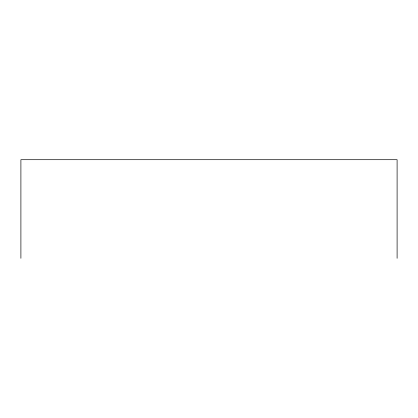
<?xml version="1.0" encoding="UTF-8"?>
<svg xmlns="http://www.w3.org/2000/svg" width="418" height="418" viewBox="0 0 418 418"><rect width="100%" height="100%" fill="white"/><g stroke="black" fill="none" stroke-linecap="round" stroke-linejoin="round"><path stroke-width="0.63" d="M397.1 258.298L397.1 159.702L20.9 159.702L20.9 258.298"/></g></svg>
